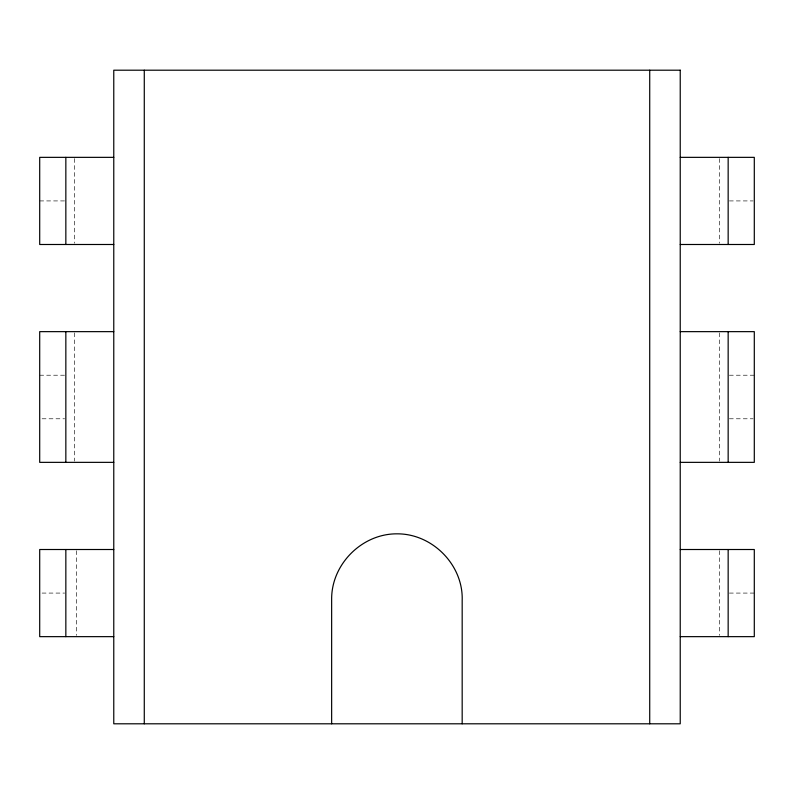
<?xml version="1.0" encoding="UTF-8"?>
<svg xmlns="http://www.w3.org/2000/svg" width="794" height="794" viewBox="0 0 794 794"><rect width="100%" height="100%" fill="white"/><g stroke="black" fill="none" stroke-linecap="round" stroke-linejoin="round"><path stroke-width="0.6" stroke-dasharray="3.97 2.98" d="M39.7 200.922L64.651 200.922M729.349 200.922L753.109 200.922M39.7 375.215L64.651 375.215M729.349 375.215L754.3 375.215M42.072 418.785L64.651 418.785M729.349 418.785L753.109 418.785M42.072 593.078L64.651 593.078M729.349 593.078L754.3 593.078M719.443 158.572L719.443 243.262M719.443 332.875L719.443 461.125M719.443 550.738L719.443 635.428M76.671 550.738L76.671 635.428M74.557 158.572L74.557 243.262M74.557 332.875L74.557 461.125"/><path stroke-width="1.19" d="M113.77 157.351L39.7 157.351L39.7 244.492L113.77 244.492M680.23 157.351L754.3 157.351L754.3 244.492L680.23 244.492M113.77 331.644L39.7 331.644L39.7 462.356L113.77 462.356M680.23 331.644L754.3 331.644L754.3 462.356L680.23 462.356M113.77 549.508L39.7 549.508L39.7 636.649L113.77 636.649M680.23 549.508L754.3 549.508L754.3 636.649L680.23 636.649M728.158 157.351L728.158 244.492M728.158 331.644L728.158 462.356M728.158 549.508L728.158 636.649M649.72 70.2L649.72 723.8M462.177 723.8L462.177 600.552C463.468 565.03 432.412 533.588 397 533.836C362.014 533.618 331.426 564.206 331.644 599.192L331.644 723.8M144.28 70.2L144.28 723.8M65.842 157.351L65.842 244.492M65.842 331.644L65.842 462.356M65.842 549.508L65.842 636.649M680.23 70.2L113.77 70.2L113.77 723.8L680.23 723.8L680.23 70.2"/></g></svg>
